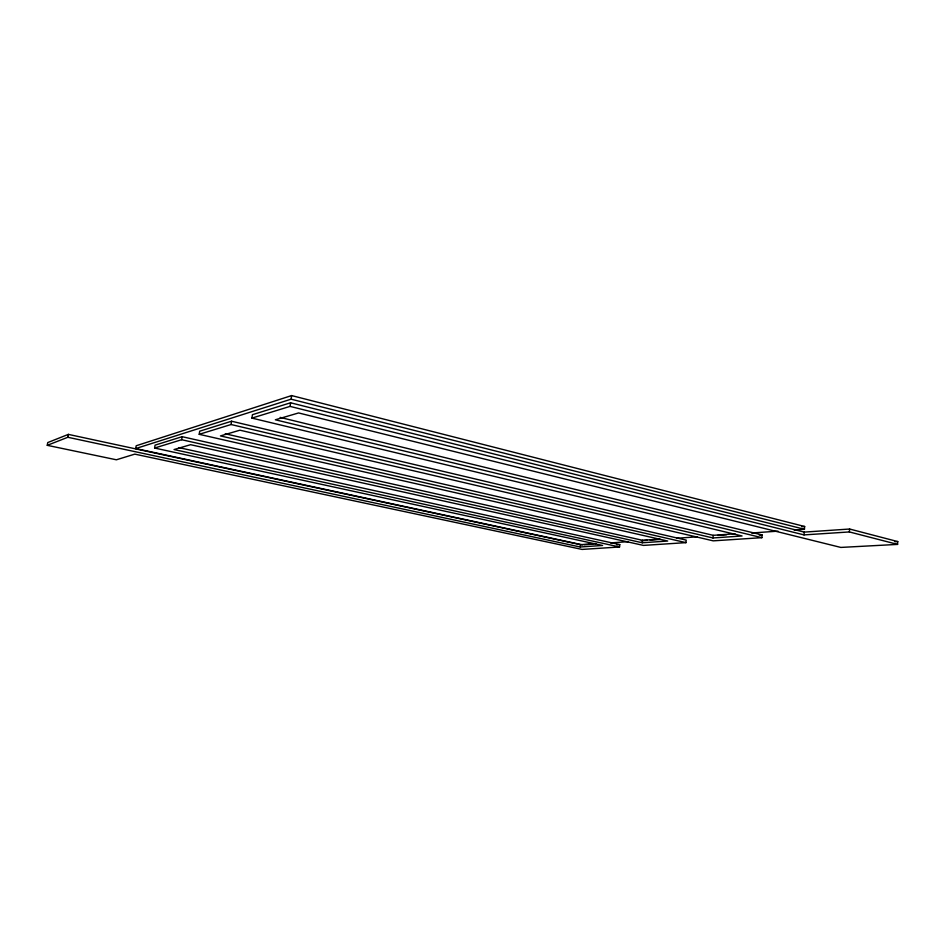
<?xml version="1.0" encoding="UTF-8"?>
<svg xmlns="http://www.w3.org/2000/svg" width="945" height="945" viewBox="0 0 945 945"><rect width="100%" height="100%" fill="white"/><g stroke="black" fill="none" stroke-linecap="round" stroke-linejoin="round"><path stroke-width="1.42" d="M280.145 417.406L762.095 534.953L761.871 537.67L275.338 419.781L298.596 412.941L840.814 547.427L897.573 544.403L897.75 541.579L849.614 529.023L804.242 532.106L290.576 402.783L252.433 414.701L251.925 418.103L742.061 535.98L712.967 537.965L231.064 424.518L199.206 434.322L199.702 431.192L231.572 421.222L713.191 535.331L735.009 533.795M897.573 544.403L849.413 531.94L849.614 529.023M849.413 531.94L804.03 534.905L804.242 532.106M794.154 530.015L804.443 529.294L804.644 526.495L291.615 395.577L136.174 445.768L135.714 448.556L582.533 544.852M712.967 537.965L713.191 535.331M178.841 447.599L619.766 544.603L619.542 546.978L174.057 449.548L190.595 444.693L643.462 545.407L685.976 542.631L686.2 540.103L225.241 433.767M642.529 540.304L182.125 436.684L155.075 445.142L154.614 448.036L181.641 439.72L642.293 542.773L642.529 540.304L659.468 539.111M580.454 544.686L68.347 434.381L47.746 442.567L47.25 445.331L67.839 437.275L580.206 546.99L580.454 544.686L595.834 543.599M251.925 418.103L290.044 406.385L290.576 402.783M135.714 448.556L291.095 399.18L291.615 395.577M231.064 424.518L231.572 421.222M181.641 439.72L182.125 436.684M67.839 437.275L68.347 434.381M801.714 526.708L804.644 526.495M584.01 544.757L592.822 544.131M610.458 542.903L628.094 541.662M641.324 540.729L647.195 540.316M650.136 540.115L660.425 539.394M676.585 538.26L697.162 536.819M717.739 535.378L726.551 534.752M751.535 533.004L777.995 531.149M580.206 546.99L602.591 545.466L154.614 448.036M642.293 542.773L667.702 541.036L199.206 434.322M616.884 544.792L619.766 544.603M759.225 535.154L762.095 534.953M619.542 546.978L582.061 549.423L134.792 454.132L116.389 459.79L47.25 445.331M761.871 537.67L713.227 540.847L239.924 430.188L220.457 435.917L685.976 542.631M894.844 541.733L897.75 541.579M290.044 406.385L804.03 534.905M291.095 399.18L804.443 529.294"/></g></svg>
